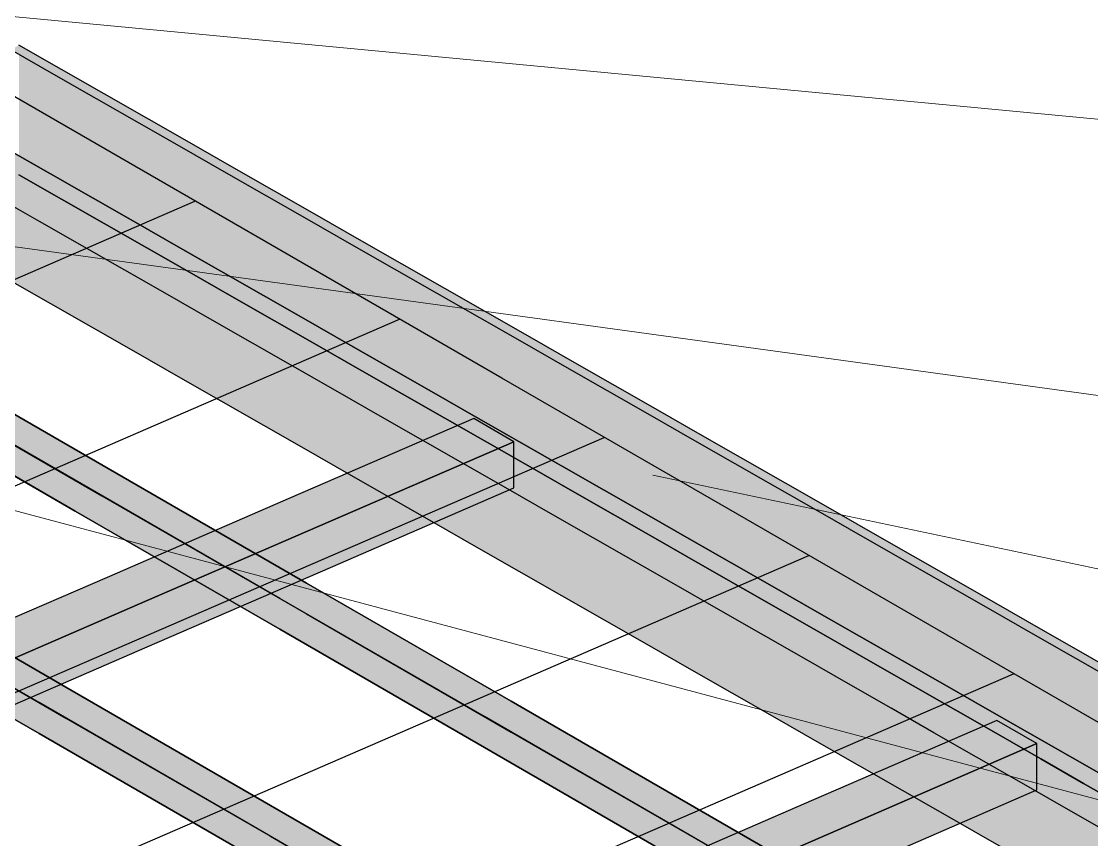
# Model space of a CAD drawing. Header units: metres. Extents: x 0 to 34.2, y 0 to 17.8.
# Drawn here: x 11.389 to 13.122, y 8.459 to 9.784 of the extents above; entities that cross this region are included whole.
import ezdxf

# ---------------------------------------------------------------- set-up
doc = ezdxf.new("R2010")
doc.units = ezdxf.units.M
doc.header["$LTSCALE"] = 0.25
doc.layers.add('ISO-ARISTAS', color=8, linetype='CONTINUOUS')
doc.layers.add('ISO-CONCRETO-SUP', color=254, linetype='CONTINUOUS', true_color=0xe8e8e8)
doc.layers.add('LLAMADAS', color=30, linetype='CONTINUOUS', lineweight=18)

msp = doc.modelspace()

# ---------------------------------------------------------------- linework, layer by layer
at = {"layer": 'ISO-ARISTAS', "color": 250}
for p, q in [((12.1669, 9.2064), (10.3439, 10.2589)), ((11.4537, 9.7065), (11.3847, 9.7459)), ((11.4537, 9.7065), (11.3847, 9.7459)), ((11.3718, 9.7384), (11.4407, 9.699)), ((11.5227, 9.6671), (11.4537, 9.7065)), ((11.5227, 9.6671), (11.4537, 9.7065)), ((11.4407, 9.699), (11.5097, 9.6596)), ((11.5097, 9.6596), (11.5786, 9.6202)), ((11.5916, 9.6277), (11.5227, 9.6671)), ((11.5916, 9.6277), (11.5227, 9.6671)), ((11.5786, 9.6202), (11.6476, 9.5808)), ((11.6606, 9.5883), (11.5916, 9.6277)), ((11.6606, 9.5883), (11.5916, 9.6277)), ((11.7295, 9.5489), (11.6606, 9.5883)), ((11.7295, 9.5489), (11.6606, 9.5883)), ((11.4357, 9.5377), (11.3668, 9.5771)), ((11.3668, 9.5771), (11.4357, 9.5377)), ((11.6476, 9.5808), (11.7166, 9.5414)), ((11.4537, 9.4965), (11.3847, 9.5359)), ((11.3847, 9.5359), (11.4537, 9.4965)), ((11.5047, 9.4983), (11.4357, 9.5377)), ((11.4357, 9.5377), (11.5047, 9.4983)), ((11.7166, 9.5414), (11.7855, 9.5019)), ((11.7985, 9.5094), (11.7295, 9.5489)), ((11.7985, 9.5094), (11.7295, 9.5489)), ((11.4181, 9.4603), (11.3491, 9.4997)), ((11.5737, 9.4589), (11.5047, 9.4983)), ((11.5047, 9.4983), (11.5737, 9.4589)), ((11.7855, 9.5019), (11.8545, 9.4625)), ((11.8675, 9.47), (11.7985, 9.5094)), ((11.8675, 9.47), (11.7985, 9.5094)), ((9.58, 8.5885), (11.6697, 9.4934)), ((11.5227, 9.4571), (11.4537, 9.4965)), ((11.4537, 9.4965), (11.5227, 9.4571)), ((11.9364, 9.4306), (11.8675, 9.47)), ((11.9364, 9.4306), (11.8675, 9.47)), ((11.4871, 9.4209), (11.4181, 9.4603)), ((11.5916, 9.4177), (11.5227, 9.4571)), ((11.5227, 9.4571), (11.5916, 9.4177)), ((11.6426, 9.4194), (11.5737, 9.4589)), ((11.5737, 9.4589), (11.6426, 9.4194)), ((11.8545, 9.4625), (11.9234, 9.4231)), ((12.0054, 9.3912), (11.9364, 9.4306)), ((12.0054, 9.3912), (11.9364, 9.4306)), ((11.556, 9.3814), (11.4871, 9.4209)), ((11.6606, 9.3783), (11.5916, 9.4177)), ((11.5916, 9.4177), (11.6606, 9.3783)), ((11.7116, 9.38), (11.6426, 9.4194)), ((11.6426, 9.4194), (11.7116, 9.38)), ((11.9234, 9.4231), (11.9924, 9.3837)), ((11.625, 9.342), (11.556, 9.3814)), ((11.7295, 9.3389), (11.6606, 9.3783)), ((11.6606, 9.3783), (11.7295, 9.3389)), ((11.7805, 9.3406), (11.7116, 9.38)), ((11.7116, 9.38), (11.7805, 9.3406)), ((11.9924, 9.3837), (12.0614, 9.3443)), ((12.0743, 9.3518), (12.0054, 9.3912)), ((12.0743, 9.3518), (12.0054, 9.3912)), ((11.3668, 9.3671), (11.4357, 9.3277)), ((11.3668, 9.3671), (11.4357, 9.3277)), ((11.6939, 9.3026), (11.625, 9.342)), ((12.0614, 9.3443), (12.1303, 9.3049)), ((12.1433, 9.3124), (12.0743, 9.3518)), ((12.1433, 9.3124), (12.0743, 9.3518)), ((11.4357, 9.3277), (11.5047, 9.2883)), ((11.4357, 9.3277), (11.5047, 9.2883)), ((11.7985, 9.2994), (11.7295, 9.3389)), ((11.7295, 9.3389), (11.7985, 9.2994)), ((11.8495, 9.3012), (11.7805, 9.3406)), ((11.7805, 9.3406), (11.8495, 9.3012)), ((12.2123, 9.2729), (12.1433, 9.3124)), ((12.2123, 9.2729), (12.1433, 9.3124)), ((9.9114, 8.3972), (12.0011, 9.3021)), ((11.7629, 9.2632), (11.6939, 9.3026)), ((11.8675, 9.26), (11.7985, 9.2994)), ((11.7985, 9.2994), (11.8675, 9.26)), ((11.9185, 9.2618), (11.8495, 9.3012)), ((11.8495, 9.3012), (11.9185, 9.2618)), ((12.1303, 9.3049), (12.1993, 9.2654)), ((11.5047, 9.2883), (11.5737, 9.2489)), ((11.5047, 9.2883), (11.5737, 9.2489)), ((12.2812, 9.2335), (12.2123, 9.2729)), ((12.2812, 9.2335), (12.2123, 9.2729)), ((11.5188, 9.0663), (11.1873, 9.2577)), ((11.1873, 9.2577), (11.5188, 9.0663)), ((11.8319, 9.2238), (11.7629, 9.2632)), ((11.9364, 9.2206), (11.8675, 9.26)), ((11.8675, 9.26), (11.9364, 9.2206)), ((11.9874, 9.2224), (11.9185, 9.2618)), ((11.9185, 9.2618), (11.9874, 9.2224)), ((12.1993, 9.2654), (12.2682, 9.226)), ((11.5737, 9.2489), (11.6426, 9.2094)), ((11.5737, 9.2489), (11.6426, 9.2094)), ((11.4755, 9.0413), (11.144, 9.2327)), ((11.4755, 9.0413), (11.144, 9.2327)), ((11.9008, 9.1844), (11.8319, 9.2238)), ((12.0054, 9.1812), (11.9364, 9.2206)), ((11.9364, 9.2206), (12.0054, 9.1812)), ((12.0564, 9.1829), (11.9874, 9.2224)), ((11.9874, 9.2224), (12.0564, 9.1829)), ((12.2682, 9.226), (12.3372, 9.1866)), ((12.3502, 9.1941), (12.2812, 9.2335)), ((12.3502, 9.1941), (12.2812, 9.2335)), ((11.1873, 9.2077), (11.5188, 9.0163)), ((11.1873, 9.2077), (11.5188, 9.0163)), ((11.6426, 9.2094), (11.7116, 9.17)), ((11.6426, 9.2094), (11.7116, 9.17)), ((13.9898, 8.1539), (12.1669, 9.2064)), ((12.3372, 9.1866), (12.4062, 9.1472)), ((12.4191, 9.1547), (12.3502, 9.1941)), ((12.4191, 9.1547), (12.3502, 9.1941)), ((11.4755, 8.9913), (11.144, 9.1827)), ((11.144, 9.1827), (11.4755, 8.9913)), ((11.7116, 9.17), (11.7805, 9.1306)), ((11.7116, 9.17), (11.7805, 9.1306)), ((11.9698, 9.1449), (11.9008, 9.1844)), ((12.0743, 9.1418), (12.0054, 9.1812)), ((12.0054, 9.1812), (12.0743, 9.1418)), ((12.1253, 9.1435), (12.0564, 9.1829)), ((12.0564, 9.1829), (12.1253, 9.1435)), ((12.4881, 9.1153), (12.4191, 9.1547)), ((12.4881, 9.1153), (12.4191, 9.1547)), ((12.1214, 9.1413), (11.8245, 9.0127)), ((12.0387, 9.1055), (11.9698, 9.1449)), ((12.1433, 9.1024), (12.0743, 9.1418)), ((12.0743, 9.1418), (12.1433, 9.1024)), ((12.1863, 9.1038), (12.1214, 9.1413)), ((12.1943, 9.1041), (12.1253, 9.1435)), ((12.1253, 9.1435), (12.1943, 9.1041)), ((12.4062, 9.1472), (12.4751, 9.1078)), ((11.7805, 9.1306), (11.8495, 9.0912)), ((11.7805, 9.1306), (11.8495, 9.0912)), ((10.2429, 8.2058), (12.3326, 9.1107)), ((12.1863, 9.1038), (11.8894, 8.9752)), ((11.8894, 8.9752), (12.1863, 9.1038)), ((12.1077, 9.0661), (12.0387, 9.1055)), ((12.2123, 9.0629), (12.1433, 9.1024)), ((12.1433, 9.1024), (12.2123, 9.0629)), ((12.1863, 9.0288), (12.1863, 9.1038)), ((12.2633, 9.0647), (12.1943, 9.1041)), ((12.1943, 9.1041), (12.2633, 9.0647)), ((12.4751, 9.1078), (12.5441, 9.0684)), ((12.5571, 9.0759), (12.4881, 9.1153)), ((12.5571, 9.0759), (12.4881, 9.1153)), ((11.8495, 9.0912), (11.9185, 9.0518)), ((11.8495, 9.0912), (11.9185, 9.0518)), ((11.8502, 8.8749), (11.5188, 9.0663)), ((11.5188, 9.0663), (11.8502, 8.8749)), ((12.1767, 9.0267), (12.1077, 9.0661)), ((12.3322, 9.0253), (12.2633, 9.0647)), ((12.2633, 9.0647), (12.3322, 9.0253)), ((12.5441, 9.0684), (12.613, 9.0289)), ((12.626, 9.0364), (12.5571, 9.0759)), ((12.626, 9.0364), (12.5571, 9.0759)), ((11.9185, 9.0518), (11.9874, 9.0124)), ((11.9185, 9.0518), (11.9874, 9.0124)), ((12.2812, 9.0235), (12.2123, 9.0629)), ((12.2123, 9.0629), (12.2812, 9.0235)), ((11.8069, 8.8499), (11.4755, 9.0413)), ((11.8069, 8.8499), (11.4755, 9.0413)), ((12.695, 8.997), (12.626, 9.0364)), ((12.695, 8.997), (12.626, 9.0364)), ((11.5188, 9.0163), (11.8502, 8.8249)), ((11.5188, 9.0163), (11.8502, 8.8249)), ((11.8245, 9.0127), (11.5275, 8.8841)), ((11.8894, 8.9002), (12.1863, 9.0288)), ((12.2456, 8.9873), (12.1767, 9.0267)), ((12.3502, 8.9841), (12.2812, 9.0235)), ((12.2812, 9.0235), (12.3502, 8.9841)), ((12.4012, 8.9859), (12.3322, 9.0253)), ((12.3322, 9.0253), (12.4012, 8.9859)), ((12.613, 9.0289), (12.682, 8.9895)), ((11.9874, 9.0124), (12.0564, 8.9729)), ((11.9874, 9.0124), (12.0564, 8.9729)), ((12.7639, 8.9576), (12.695, 8.997)), ((12.7639, 8.9576), (12.695, 8.997)), ((11.8069, 8.7999), (11.4755, 8.9913)), ((11.4755, 8.9913), (11.8069, 8.7999)), ((12.3146, 8.9479), (12.2456, 8.9873)), ((12.4191, 8.9447), (12.3502, 8.9841)), ((12.3502, 8.9841), (12.4191, 8.9447)), ((12.4701, 8.9464), (12.4012, 8.9859)), ((12.4012, 8.9859), (12.4701, 8.9464)), ((12.682, 8.9895), (12.7509, 8.9501)), ((11.5925, 8.8466), (11.8894, 8.9752)), ((11.8894, 8.9752), (11.5925, 8.8466)), ((12.0564, 8.9729), (12.1253, 8.9335)), ((12.0564, 8.9729), (12.1253, 8.9335)), ((12.3835, 8.9084), (12.3146, 8.9479)), ((12.4881, 8.9053), (12.4191, 8.9447)), ((12.4191, 8.9447), (12.4881, 8.9053)), ((12.5391, 8.907), (12.4701, 8.9464)), ((12.4701, 8.9464), (12.5391, 8.907)), ((12.7509, 8.9501), (12.8199, 8.9107)), ((12.8329, 8.9182), (12.7639, 8.9576)), ((12.8329, 8.9182), (12.7639, 8.9576)), ((12.1253, 8.9335), (12.1943, 8.8941)), ((12.1253, 8.9335), (12.1943, 8.8941)), ((10.5743, 8.0145), (12.664, 8.9193)), ((12.4525, 8.869), (12.3835, 8.9084)), ((12.8199, 8.9107), (12.8889, 8.8713)), ((12.9019, 8.8788), (12.8329, 8.9182)), ((12.9019, 8.8788), (12.8329, 8.9182)), ((11.4605, 8.7062), (11.129, 8.8976)), ((11.129, 8.8976), (11.4605, 8.7062)), ((11.5925, 8.7716), (11.8894, 8.9002)), ((12.1943, 8.8941), (12.2633, 8.8547)), ((12.1943, 8.8941), (12.2633, 8.8547)), ((12.5571, 8.8659), (12.4881, 8.9053)), ((12.4881, 8.9053), (12.5571, 8.8659)), ((12.6081, 8.8676), (12.5391, 8.907)), ((12.5391, 8.907), (12.6081, 8.8676)), ((11.5275, 8.8841), (11.2306, 8.7555)), ((12.1817, 8.6836), (11.8502, 8.8749)), ((11.8502, 8.8749), (12.1817, 8.6836)), ((12.9708, 8.8394), (12.9019, 8.8788)), ((12.9708, 8.8394), (12.9019, 8.8788)), ((11.4172, 8.6812), (11.0857, 8.8726)), ((11.4172, 8.6812), (11.0857, 8.8726)), ((12.5215, 8.8296), (12.4525, 8.869)), ((12.626, 8.8264), (12.5571, 8.8659)), ((12.5571, 8.8659), (12.626, 8.8264)), ((12.677, 8.8282), (12.6081, 8.8676)), ((12.6081, 8.8676), (12.677, 8.8282)), ((12.8889, 8.8713), (12.9578, 8.8319)), ((11.129, 8.8476), (11.4605, 8.6562)), ((11.129, 8.8476), (11.4605, 8.6562)), ((11.5925, 8.8466), (11.2956, 8.718)), ((11.2956, 8.718), (11.5925, 8.8466)), ((12.1384, 8.6586), (11.8069, 8.8499)), ((12.1384, 8.6586), (11.8069, 8.8499)), ((12.2633, 8.8547), (12.3322, 8.8153)), ((12.2633, 8.8547), (12.3322, 8.8153)), ((13.0398, 8.8), (12.9708, 8.8394)), ((13.0398, 8.8), (12.9708, 8.8394)), ((11.4172, 8.6312), (11.0857, 8.8226)), ((11.0857, 8.8226), (11.4172, 8.6312)), ((11.8502, 8.8249), (12.1817, 8.6336)), ((11.8502, 8.8249), (12.1817, 8.6336)), ((12.5904, 8.7902), (12.5215, 8.8296)), ((12.695, 8.787), (12.626, 8.8264)), ((12.626, 8.8264), (12.695, 8.787)), ((12.746, 8.7888), (12.677, 8.8282)), ((12.677, 8.8282), (12.746, 8.7888)), ((12.9578, 8.8319), (13.0268, 8.7925)), ((12.3322, 8.8153), (12.4012, 8.7759)), ((12.3322, 8.8153), (12.4012, 8.7759)), ((12.1384, 8.6086), (11.8069, 8.7999)), ((11.8069, 8.7999), (12.1384, 8.6086)), ((12.6594, 8.7508), (12.5904, 8.7902)), ((12.8149, 8.7494), (12.746, 8.7888)), ((12.746, 8.7888), (12.8149, 8.7494)), ((13.0268, 8.7925), (13.0957, 8.753)), ((13.1087, 8.7605), (13.0398, 8.8)), ((13.1087, 8.7605), (13.0398, 8.8)), ((11.2956, 8.643), (11.5925, 8.7716)), ((12.4012, 8.7759), (12.4701, 8.7364)), ((12.4012, 8.7759), (12.4701, 8.7364)), ((12.7639, 8.7476), (12.695, 8.787)), ((12.695, 8.787), (12.7639, 8.7476)), ((13.0957, 8.753), (13.1647, 8.7136)), ((13.1777, 8.7211), (13.1087, 8.7605)), ((13.1777, 8.7211), (13.1087, 8.7605)), ((12.4701, 8.7364), (12.5391, 8.697)), ((12.4701, 8.7364), (12.5391, 8.697)), ((12.7283, 8.7114), (12.6594, 8.7508)), ((12.8329, 8.7082), (12.7639, 8.7476)), ((12.7639, 8.7476), (12.8329, 8.7082)), ((12.8839, 8.71), (12.8149, 8.7494)), ((12.8149, 8.7494), (12.8839, 8.71)), ((10.9058, 7.8231), (12.9955, 8.728)), ((11.7919, 8.5148), (11.4605, 8.7062)), ((11.4605, 8.7062), (11.7919, 8.5148)), ((12.7973, 8.672), (12.7283, 8.7114)), ((12.9019, 8.6688), (12.8329, 8.7082)), ((12.8329, 8.7082), (12.9019, 8.6688)), ((12.9528, 8.6705), (12.8839, 8.71)), ((12.8839, 8.71), (12.9528, 8.6705)), ((12.5131, 8.4922), (12.1817, 8.6836)), ((12.1817, 8.6836), (12.5131, 8.4922)), ((12.5391, 8.697), (12.6081, 8.6576)), ((12.5391, 8.697), (12.6081, 8.6576)), ((11.7486, 8.4898), (11.4172, 8.6812)), ((11.7486, 8.4898), (11.4172, 8.6812)), ((12.8662, 8.6325), (12.7973, 8.672)), ((12.9708, 8.6294), (12.9019, 8.6688)), ((12.9019, 8.6688), (12.9708, 8.6294)), ((13.0218, 8.6311), (12.9528, 8.6705)), ((12.9528, 8.6705), (13.0218, 8.6311)), ((11.4605, 8.6562), (11.7919, 8.4648)), ((11.4605, 8.6562), (11.7919, 8.4648)), ((12.4698, 8.4672), (12.1384, 8.6586)), ((12.4698, 8.4672), (12.1384, 8.6586)), ((12.6081, 8.6576), (12.677, 8.6182)), ((12.6081, 8.6576), (12.677, 8.6182)), ((12.9684, 8.6523), (12.6714, 8.5237)), ((13.0333, 8.6148), (12.9684, 8.6523)), ((11.7486, 8.4398), (11.4172, 8.6312)), ((11.4172, 8.6312), (11.7486, 8.4398)), ((12.1817, 8.6336), (12.5131, 8.4422)), ((12.1817, 8.6336), (12.5131, 8.4422)), ((12.9352, 8.5931), (12.8662, 8.6325)), ((13.0908, 8.5917), (13.0218, 8.6311)), ((13.0218, 8.6311), (13.0908, 8.5917)), ((12.677, 8.6182), (12.746, 8.5788)), ((12.677, 8.6182), (12.746, 8.5788)), ((13.0333, 8.6148), (12.7364, 8.4862)), ((12.7364, 8.4862), (13.0333, 8.6148)), ((13.0398, 8.59), (12.9708, 8.6294)), ((12.9708, 8.6294), (13.0398, 8.59)), ((13.0333, 8.5398), (13.0333, 8.6148)), ((12.4698, 8.4172), (12.1384, 8.6086)), ((12.1384, 8.6086), (12.4698, 8.4172)), ((13.0042, 8.5537), (12.9352, 8.5931)), ((13.1087, 8.5505), (13.0398, 8.59)), ((13.0398, 8.59), (13.1087, 8.5505)), ((13.1597, 8.5523), (13.0908, 8.5917)), ((13.0908, 8.5917), (13.1597, 8.5523)), ((12.746, 8.5788), (12.8149, 8.5394)), ((12.746, 8.5788), (12.8149, 8.5394)), ((13.0731, 8.5143), (13.0042, 8.5537)), ((13.1777, 8.5111), (13.1087, 8.5505)), ((13.1087, 8.5505), (13.1777, 8.5111)), ((12.7364, 8.4112), (13.0333, 8.5398)), ((12.8149, 8.5394), (12.8839, 8.5)), ((12.8149, 8.5394), (12.8839, 8.5)), ((12.1234, 8.3235), (11.7919, 8.5148)), ((11.7919, 8.5148), (12.1234, 8.3235)), ((12.6714, 8.5237), (12.3745, 8.3951)), ((13.1421, 8.4749), (13.0731, 8.5143)), ((12.8839, 8.5), (12.9528, 8.4605)), ((12.8839, 8.5), (12.9528, 8.4605)), ((12.0801, 8.2985), (11.7486, 8.4898)), ((12.0801, 8.2985), (11.7486, 8.4898)), ((12.4395, 8.3576), (12.7364, 8.4862)), ((12.7364, 8.4862), (12.4395, 8.3576)), ((12.8446, 8.3009), (12.5131, 8.4922)), ((12.5131, 8.4922), (12.8446, 8.3009)), ((11.7919, 8.4648), (12.1234, 8.2735)), ((11.7919, 8.4648), (12.1234, 8.2735)), ((12.8013, 8.2759), (12.4698, 8.4672)), ((12.8013, 8.2759), (12.4698, 8.4672)), ((12.9528, 8.4605), (13.0218, 8.4211)), ((12.9528, 8.4605), (13.0218, 8.4211))]:
    msp.add_line(p, q, dxfattribs=at)
at = {"layer": 'ISO-CONCRETO-SUP', "true_color": 0xbcc0c7}
for points in [[(11.3718, 9.7384), (11.4407, 9.699), (11.3847, 9.7459), (11.4537, 9.7065)], [(11.4407, 9.699), (11.5097, 9.6596), (11.4537, 9.7065), (11.5227, 9.6671)], [(11.5097, 9.6596), (11.5786, 9.6202), (11.5227, 9.6671), (11.5916, 9.6277)], [(11.5786, 9.6202), (11.6476, 9.5808), (11.5916, 9.6277), (11.6606, 9.5883)], [(11.6476, 9.5808), (11.7166, 9.5414), (11.6606, 9.5883), (11.7295, 9.5489)], [(11.3328, 9.5059), (11.4017, 9.4665), (11.3847, 9.5359), (11.4537, 9.4965)], [(11.7166, 9.5414), (11.7855, 9.5019), (11.7295, 9.5489), (11.7985, 9.5094)], [(11.2808, 9.4759), (11.3498, 9.4365), (11.3328, 9.5059), (11.4017, 9.4665)], [(11.7855, 9.5019), (11.8545, 9.4625), (11.7985, 9.5094), (11.8675, 9.47)], [(11.4017, 9.4665), (11.4707, 9.4271), (11.4537, 9.4965), (11.5227, 9.4571)], [(11.3498, 9.4365), (11.4187, 9.3971), (11.4017, 9.4665), (11.4707, 9.4271)], [(11.8545, 9.4625), (11.9234, 9.4231), (11.8675, 9.47), (11.9364, 9.4306)], [(11.4707, 9.4271), (11.5397, 9.3877), (11.5227, 9.4571), (11.5916, 9.4177)], [(11.2978, 9.4065), (11.3668, 9.3671), (11.3498, 9.4365), (11.4187, 9.3971)], [(11.9234, 9.4231), (11.9924, 9.3837), (11.9364, 9.4306), (12.0054, 9.3912)], [(11.4187, 9.3971), (11.4877, 9.3577), (11.4707, 9.4271), (11.5397, 9.3877)], [(11.5397, 9.3877), (11.6086, 9.3483), (11.5916, 9.4177), (11.6606, 9.3783)], [(11.3668, 9.3671), (11.4357, 9.3277), (11.4187, 9.3971), (11.4877, 9.3577)], [(11.4877, 9.3577), (11.5567, 9.3183), (11.5397, 9.3877), (11.6086, 9.3483)], [(11.6086, 9.3483), (11.6776, 9.3089), (11.6606, 9.3783), (11.7295, 9.3389)], [(11.9924, 9.3837), (12.0614, 9.3443), (12.0054, 9.3912), (12.0743, 9.3518)], [(11.4357, 9.3277), (11.5047, 9.2883), (11.4877, 9.3577), (11.5567, 9.3183)], [(11.5567, 9.3183), (11.6256, 9.2789), (11.6086, 9.3483), (11.6776, 9.3089)], [(12.0614, 9.3443), (12.1303, 9.3049), (12.0743, 9.3518), (12.1433, 9.3124)], [(11.6776, 9.3089), (11.7465, 9.2694), (11.7295, 9.3389), (11.7985, 9.2994)], [(11.5047, 9.2883), (11.5737, 9.2489), (11.5567, 9.3183), (11.6256, 9.2789)], [(11.6256, 9.2789), (11.6946, 9.2394), (11.6776, 9.3089), (11.7465, 9.2694)], [(12.1303, 9.3049), (12.1993, 9.2654), (12.1433, 9.3124), (12.2123, 9.2729)], [(11.7465, 9.2694), (11.8155, 9.23), (11.7985, 9.2994), (11.8675, 9.26)], [(11.5737, 9.2489), (11.6426, 9.2094), (11.6256, 9.2789), (11.6946, 9.2394)], [(12.1993, 9.2654), (12.2682, 9.226), (12.2123, 9.2729), (12.2812, 9.2335)], [(11.6946, 9.2394), (11.7635, 9.2), (11.7465, 9.2694), (11.8155, 9.23)], [(11.8155, 9.23), (11.8845, 9.1906), (11.8675, 9.26), (11.9364, 9.2206)], [(11.6426, 9.2094), (11.7116, 9.17), (11.6946, 9.2394), (11.7635, 9.2)], [(11.7635, 9.2), (11.8325, 9.1606), (11.8155, 9.23), (11.8845, 9.1906)], [(11.8845, 9.1906), (11.9534, 9.1512), (11.9364, 9.2206), (12.0054, 9.1812)], [(12.2682, 9.226), (12.3372, 9.1866), (12.2812, 9.2335), (12.3502, 9.1941)], [(11.7116, 9.17), (11.7805, 9.1306), (11.7635, 9.2), (11.8325, 9.1606)], [(11.8325, 9.1606), (11.9015, 9.1212), (11.8845, 9.1906), (11.9534, 9.1512)], [(12.3372, 9.1866), (12.4062, 9.1472), (12.3502, 9.1941), (12.4191, 9.1547)], [(11.9534, 9.1512), (12.0224, 9.1118), (12.0054, 9.1812), (12.0743, 9.1418)], [(11.7805, 9.1306), (11.8495, 9.0912), (11.8325, 9.1606), (11.9015, 9.1212)], [(11.9015, 9.1212), (11.9704, 9.0818), (11.9534, 9.1512), (12.0224, 9.1118)], [(12.4062, 9.1472), (12.4751, 9.1078), (12.4191, 9.1547), (12.4881, 9.1153)], [(12.0224, 9.1118), (12.0913, 9.0724), (12.0743, 9.1418), (12.1433, 9.1024)], [(11.8495, 9.0912), (11.9185, 9.0518), (11.9015, 9.1212), (11.9704, 9.0818)], [(11.9704, 9.0818), (12.0394, 9.0424), (12.0224, 9.1118), (12.0913, 9.0724)], [(12.0913, 9.0724), (12.1603, 9.0329), (12.1433, 9.1024), (12.2123, 9.0629)], [(12.4751, 9.1078), (12.5441, 9.0684), (12.4881, 9.1153), (12.5571, 9.0759)], [(11.9185, 9.0518), (11.9874, 9.0124), (11.9704, 9.0818), (12.0394, 9.0424)], [(12.0394, 9.0424), (12.1083, 9.0029), (12.0913, 9.0724), (12.1603, 9.0329)], [(12.5441, 9.0684), (12.613, 9.0289), (12.5571, 9.0759), (12.626, 9.0364)], [(12.1603, 9.0329), (12.2293, 8.9935), (12.2123, 9.0629), (12.2812, 9.0235)], [(11.9874, 9.0124), (12.0564, 8.9729), (12.0394, 9.0424), (12.1083, 9.0029)], [(12.1083, 9.0029), (12.1773, 8.9635), (12.1603, 9.0329), (12.2293, 8.9935)], [(12.613, 9.0289), (12.682, 8.9895), (12.626, 9.0364), (12.695, 8.997)], [(12.2293, 8.9935), (12.2982, 8.9541), (12.2812, 9.0235), (12.3502, 8.9841)], [(12.0564, 8.9729), (12.1253, 8.9335), (12.1083, 9.0029), (12.1773, 8.9635)], [(12.682, 8.9895), (12.7509, 8.9501), (12.695, 8.997), (12.7639, 8.9576)], [(12.1773, 8.9635), (12.2463, 8.9241), (12.2293, 8.9935), (12.2982, 8.9541)], [(12.2982, 8.9541), (12.3672, 8.9147), (12.3502, 8.9841), (12.4191, 8.9447)], [(12.1253, 8.9335), (12.1943, 8.8941), (12.1773, 8.9635), (12.2463, 8.9241)], [(12.2463, 8.9241), (12.3152, 8.8847), (12.2982, 8.9541), (12.3672, 8.9147)], [(12.3672, 8.9147), (12.4361, 8.8753), (12.4191, 8.9447), (12.4881, 8.9053)], [(12.7509, 8.9501), (12.8199, 8.9107), (12.7639, 8.9576), (12.8329, 8.9182)], [(12.1943, 8.8941), (12.2633, 8.8547), (12.2463, 8.9241), (12.3152, 8.8847)], [(12.3152, 8.8847), (12.3842, 8.8453), (12.3672, 8.9147), (12.4361, 8.8753)], [(12.8199, 8.9107), (12.8889, 8.8713), (12.8329, 8.9182), (12.9019, 8.8788)], [(12.4361, 8.8753), (12.5051, 8.8359), (12.4881, 8.9053), (12.5571, 8.8659)], [(12.2633, 8.8547), (12.3322, 8.8153), (12.3152, 8.8847), (12.3842, 8.8453)], [(12.3842, 8.8453), (12.4531, 8.8059), (12.4361, 8.8753), (12.5051, 8.8359)], [(12.8889, 8.8713), (12.9578, 8.8319), (12.9019, 8.8788), (12.9708, 8.8394)], [(12.5051, 8.8359), (12.5741, 8.7964), (12.5571, 8.8659), (12.626, 8.8264)], [(12.3322, 8.8153), (12.4012, 8.7759), (12.3842, 8.8453), (12.4531, 8.8059)], [(12.9578, 8.8319), (13.0268, 8.7925), (12.9708, 8.8394), (13.0398, 8.8)], [(12.4531, 8.8059), (12.5221, 8.7664), (12.5051, 8.8359), (12.5741, 8.7964)], [(12.5741, 8.7964), (12.643, 8.757), (12.626, 8.8264), (12.695, 8.787)], [(12.4012, 8.7759), (12.4701, 8.7364), (12.4531, 8.8059), (12.5221, 8.7664)], [(12.5221, 8.7664), (12.5911, 8.727), (12.5741, 8.7964), (12.643, 8.757)], [(13.0268, 8.7925), (13.0957, 8.753), (13.0398, 8.8), (13.1087, 8.7605)], [(12.643, 8.757), (12.712, 8.7176), (12.695, 8.787), (12.7639, 8.7476)], [(12.4701, 8.7364), (12.5391, 8.697), (12.5221, 8.7664), (12.5911, 8.727)], [(12.5911, 8.727), (12.66, 8.6876), (12.643, 8.757), (12.712, 8.7176)], [(13.0957, 8.753), (13.1647, 8.7136), (13.1087, 8.7605), (13.1777, 8.7211)], [(12.712, 8.7176), (12.7809, 8.6782), (12.7639, 8.7476), (12.8329, 8.7082)], [(12.5391, 8.697), (12.6081, 8.6576), (12.5911, 8.727), (12.66, 8.6876)], [(12.66, 8.6876), (12.729, 8.6482), (12.712, 8.7176), (12.7809, 8.6782)], [(12.7809, 8.6782), (12.8499, 8.6388), (12.8329, 8.7082), (12.9019, 8.6688)], [(12.6081, 8.6576), (12.677, 8.6182), (12.66, 8.6876), (12.729, 8.6482)], [(12.729, 8.6482), (12.7979, 8.6088), (12.7809, 8.6782), (12.8499, 8.6388)], [(12.8499, 8.6388), (12.9189, 8.5994), (12.9019, 8.6688), (12.9708, 8.6294)], [(12.677, 8.6182), (12.746, 8.5788), (12.729, 8.6482), (12.7979, 8.6088)], [(12.7979, 8.6088), (12.8669, 8.5694), (12.8499, 8.6388), (12.9189, 8.5994)], [(12.9189, 8.5994), (12.9878, 8.56), (12.9708, 8.6294), (13.0398, 8.59)], [(12.746, 8.5788), (12.8149, 8.5394), (12.7979, 8.6088), (12.8669, 8.5694)], [(12.8669, 8.5694), (12.9359, 8.53), (12.9189, 8.5994), (12.9878, 8.56)], [(12.9878, 8.56), (13.0568, 8.5205), (13.0398, 8.59), (13.1087, 8.5505)], [(12.8149, 8.5394), (12.8839, 8.5), (12.8669, 8.5694), (12.9359, 8.53)], [(12.9359, 8.53), (13.0048, 8.4905), (12.9878, 8.56), (13.0568, 8.5205)], [(13.0568, 8.5205), (13.1257, 8.4811), (13.1087, 8.5505), (13.1777, 8.5111)], [(12.8839, 8.5), (12.9528, 8.4605), (12.9359, 8.53), (13.0048, 8.4905)], [(13.0048, 8.4905), (13.0738, 8.4511), (13.0568, 8.5205), (13.1257, 8.4811)], [(12.9528, 8.4605), (13.0218, 8.4211), (13.0048, 8.4905), (13.0738, 8.4511)], [(13.0738, 8.4511), (13.1427, 8.4117), (13.1257, 8.4811), (13.1947, 8.4417)]]:
    msp.add_solid(points, dxfattribs=at)
at = {"layer": 'ISO-CONCRETO-SUP', "true_color": 0xaaadb3}
for points in [[(11.3847, 9.6759), (11.4537, 9.6365), (11.3847, 9.7459), (11.4537, 9.7065)], [(11.4537, 9.6365), (11.5227, 9.5971), (11.4537, 9.7065), (11.5227, 9.6671)], [(11.3847, 9.6059), (11.4537, 9.5665), (11.3847, 9.6759), (11.4537, 9.6365)], [(11.5227, 9.5971), (11.5916, 9.5577), (11.5227, 9.6671), (11.5916, 9.6277)], [(11.4537, 9.5665), (11.5227, 9.5271), (11.4537, 9.6365), (11.5227, 9.5971)], [(11.5916, 9.5577), (11.6606, 9.5183), (11.5916, 9.6277), (11.6606, 9.5883)], [(11.3847, 9.5359), (11.4537, 9.4965), (11.3847, 9.6059), (11.4537, 9.5665)], [(11.5227, 9.5271), (11.5916, 9.4877), (11.5227, 9.5971), (11.5916, 9.5577)], [(11.6606, 9.5183), (11.7295, 9.4789), (11.6606, 9.5883), (11.7295, 9.5489)], [(11.3668, 9.5071), (11.4357, 9.4677), (11.3668, 9.5771), (11.4357, 9.5377)], [(11.4537, 9.4965), (11.5227, 9.4571), (11.4537, 9.5665), (11.5227, 9.5271)], [(11.5916, 9.4877), (11.6606, 9.4483), (11.5916, 9.5577), (11.6606, 9.5183)], [(11.4357, 9.4677), (11.5047, 9.4283), (11.4357, 9.5377), (11.5047, 9.4983)], [(11.7295, 9.4789), (11.7985, 9.4394), (11.7295, 9.5489), (11.7985, 9.5094)], [(11.5227, 9.4571), (11.5916, 9.4177), (11.5227, 9.5271), (11.5916, 9.4877)], [(11.6606, 9.4483), (11.7295, 9.4089), (11.6606, 9.5183), (11.7295, 9.4789)], [(11.3668, 9.4371), (11.4357, 9.3977), (11.3668, 9.5071), (11.4357, 9.4677)], [(11.5047, 9.4283), (11.5737, 9.3889), (11.5047, 9.4983), (11.5737, 9.4589)], [(11.7985, 9.4394), (11.8675, 9.4), (11.7985, 9.5094), (11.8675, 9.47)], [(11.5916, 9.4177), (11.6606, 9.3783), (11.5916, 9.4877), (11.6606, 9.4483)], [(11.4357, 9.3977), (11.5047, 9.3583), (11.4357, 9.4677), (11.5047, 9.4283)], [(11.7295, 9.4089), (11.7985, 9.3694), (11.7295, 9.4789), (11.7985, 9.4394)], [(11.8675, 9.4), (11.9364, 9.3606), (11.8675, 9.47), (11.9364, 9.4306)], [(11.5737, 9.3889), (11.6426, 9.3494), (11.5737, 9.4589), (11.6426, 9.4194)], [(11.6606, 9.3783), (11.7295, 9.3389), (11.6606, 9.4483), (11.7295, 9.4089)], [(11.3668, 9.3671), (11.4357, 9.3277), (11.3668, 9.4371), (11.4357, 9.3977)], [(11.7985, 9.3694), (11.8675, 9.33), (11.7985, 9.4394), (11.8675, 9.4)], [(11.9364, 9.3606), (12.0054, 9.3212), (11.9364, 9.4306), (12.0054, 9.3912)], [(11.5047, 9.3583), (11.5737, 9.3189), (11.5047, 9.4283), (11.5737, 9.3889)], [(11.6426, 9.3494), (11.7116, 9.31), (11.6426, 9.4194), (11.7116, 9.38)], [(11.4357, 9.3277), (11.5047, 9.2883), (11.4357, 9.3977), (11.5047, 9.3583)], [(11.7295, 9.3389), (11.7985, 9.2994), (11.7295, 9.4089), (11.7985, 9.3694)], [(11.8675, 9.33), (11.9364, 9.2906), (11.8675, 9.4), (11.9364, 9.3606)], [(11.5737, 9.3189), (11.6426, 9.2794), (11.5737, 9.3889), (11.6426, 9.3494)], [(11.7116, 9.31), (11.7805, 9.2706), (11.7116, 9.38), (11.7805, 9.3406)], [(12.0054, 9.3212), (12.0743, 9.2818), (12.0054, 9.3912), (12.0743, 9.3518)], [(11.7985, 9.2994), (11.8675, 9.26), (11.7985, 9.3694), (11.8675, 9.33)], [(11.9364, 9.2906), (12.0054, 9.2512), (11.9364, 9.3606), (12.0054, 9.3212)], [(11.5047, 9.2883), (11.5737, 9.2489), (11.5047, 9.3583), (11.5737, 9.3189)], [(11.6426, 9.2794), (11.7116, 9.24), (11.6426, 9.3494), (11.7116, 9.31)], [(12.0743, 9.2818), (12.1433, 9.2424), (12.0743, 9.3518), (12.1433, 9.3124)], [(11.7805, 9.2706), (11.8495, 9.2312), (11.7805, 9.3406), (11.8495, 9.3012)], [(11.8675, 9.26), (11.9364, 9.2206), (11.8675, 9.33), (11.9364, 9.2906)], [(11.5737, 9.2489), (11.6426, 9.2094), (11.5737, 9.3189), (11.6426, 9.2794)], [(11.7116, 9.24), (11.7805, 9.2006), (11.7116, 9.31), (11.7805, 9.2706)], [(12.0054, 9.2512), (12.0743, 9.2118), (12.0054, 9.3212), (12.0743, 9.2818)], [(12.1433, 9.2424), (12.2123, 9.2029), (12.1433, 9.3124), (12.2123, 9.2729)], [(11.8495, 9.2312), (11.9185, 9.1918), (11.8495, 9.3012), (11.9185, 9.2618)], [(11.9364, 9.2206), (12.0054, 9.1812), (11.9364, 9.2906), (12.0054, 9.2512)], [(11.6426, 9.2094), (11.7116, 9.17), (11.6426, 9.2794), (11.7116, 9.24)], [(12.0743, 9.2118), (12.1433, 9.1724), (12.0743, 9.2818), (12.1433, 9.2424)], [(12.2123, 9.2029), (12.2812, 9.1635), (12.2123, 9.2729), (12.2812, 9.2335)], [(11.7805, 9.2006), (11.8495, 9.1612), (11.7805, 9.2706), (11.8495, 9.2312)], [(11.9185, 9.1918), (11.9874, 9.1524), (11.9185, 9.2618), (11.9874, 9.2224)], [(11.7116, 9.17), (11.7805, 9.1306), (11.7116, 9.24), (11.7805, 9.2006)], [(12.0054, 9.1812), (12.0743, 9.1418), (12.0054, 9.2512), (12.0743, 9.2118)], [(12.1433, 9.1724), (12.2123, 9.1329), (12.1433, 9.2424), (12.2123, 9.2029)], [(11.8495, 9.1612), (11.9185, 9.1218), (11.8495, 9.2312), (11.9185, 9.1918)], [(11.9874, 9.1524), (12.0564, 9.1129), (11.9874, 9.2224), (12.0564, 9.1829)], [(12.2812, 9.1635), (12.3502, 9.1241), (12.2812, 9.2335), (12.3502, 9.1941)], [(12.0743, 9.1418), (12.1433, 9.1024), (12.0743, 9.2118), (12.1433, 9.1724)], [(11.7805, 9.1306), (11.8495, 9.0912), (11.7805, 9.2006), (11.8495, 9.1612)], [(11.9185, 9.1218), (11.9874, 9.0824), (11.9185, 9.1918), (11.9874, 9.1524)], [(12.2123, 9.1329), (12.2812, 9.0935), (12.2123, 9.2029), (12.2812, 9.1635)], [(12.3502, 9.1241), (12.4191, 9.0847), (12.3502, 9.1941), (12.4191, 9.1547)], [(12.0564, 9.1129), (12.1253, 9.0735), (12.0564, 9.1829), (12.1253, 9.1435)], [(12.1433, 9.1024), (12.2123, 9.0629), (12.1433, 9.1724), (12.2123, 9.1329)], [(11.8495, 9.0912), (11.9185, 9.0518), (11.8495, 9.1612), (11.9185, 9.1218)], [(11.9874, 9.0824), (12.0564, 9.0429), (11.9874, 9.1524), (12.0564, 9.1129)], [(12.2812, 9.0935), (12.3502, 9.0541), (12.2812, 9.1635), (12.3502, 9.1241)], [(12.4191, 9.0847), (12.4881, 9.0453), (12.4191, 9.1547), (12.4881, 9.1153)], [(12.1253, 9.0735), (12.1943, 9.0341), (12.1253, 9.1435), (12.1943, 9.1041)], [(11.9185, 9.0518), (11.9874, 9.0124), (11.9185, 9.1218), (11.9874, 9.0824)], [(12.2123, 9.0629), (12.2812, 9.0235), (12.2123, 9.1329), (12.2812, 9.0935)], [(12.3502, 9.0541), (12.4191, 9.0147), (12.3502, 9.1241), (12.4191, 9.0847)], [(12.0564, 9.0429), (12.1253, 9.0035), (12.0564, 9.1129), (12.1253, 9.0735)], [(12.1943, 9.0341), (12.2633, 8.9947), (12.1943, 9.1041), (12.2633, 9.0647)], [(12.4881, 9.0453), (12.5571, 9.0059), (12.4881, 9.1153), (12.5571, 9.0759)], [(11.9874, 9.0124), (12.0564, 8.9729), (11.9874, 9.0824), (12.0564, 9.0429)], [(12.2812, 9.0235), (12.3502, 8.9841), (12.2812, 9.0935), (12.3502, 9.0541)], [(12.4191, 9.0147), (12.4881, 8.9753), (12.4191, 9.0847), (12.4881, 9.0453)], [(12.1253, 9.0035), (12.1943, 8.9641), (12.1253, 9.0735), (12.1943, 9.0341)], [(12.2633, 8.9947), (12.3322, 8.9553), (12.2633, 9.0647), (12.3322, 9.0253)], [(12.5571, 9.0059), (12.626, 8.9664), (12.5571, 9.0759), (12.626, 9.0364)], [(12.3502, 8.9841), (12.4191, 8.9447), (12.3502, 9.0541), (12.4191, 9.0147)], [(12.0564, 8.9729), (12.1253, 8.9335), (12.0564, 9.0429), (12.1253, 9.0035)], [(12.1943, 8.9641), (12.2633, 8.9247), (12.1943, 9.0341), (12.2633, 8.9947)], [(12.4881, 8.9753), (12.5571, 8.9359), (12.4881, 9.0453), (12.5571, 9.0059)], [(12.626, 8.9664), (12.695, 8.927), (12.626, 9.0364), (12.695, 8.997)], [(12.3322, 8.9553), (12.4012, 8.9159), (12.3322, 9.0253), (12.4012, 8.9859)], [(12.4191, 8.9447), (12.4881, 8.9053), (12.4191, 9.0147), (12.4881, 8.9753)], [(12.1253, 8.9335), (12.1943, 8.8941), (12.1253, 9.0035), (12.1943, 8.9641)], [(12.5571, 8.9359), (12.626, 8.8964), (12.5571, 9.0059), (12.626, 8.9664)], [(12.695, 8.927), (12.7639, 8.8876), (12.695, 8.997), (12.7639, 8.9576)], [(12.2633, 8.9247), (12.3322, 8.8853), (12.2633, 8.9947), (12.3322, 8.9553)], [(12.4012, 8.9159), (12.4701, 8.8764), (12.4012, 8.9859), (12.4701, 8.9464)], [(12.1943, 8.8941), (12.2633, 8.8547), (12.1943, 8.9641), (12.2633, 8.9247)], [(12.4881, 8.9053), (12.5571, 8.8659), (12.4881, 8.9753), (12.5571, 8.9359)], [(12.626, 8.8964), (12.695, 8.857), (12.626, 8.9664), (12.695, 8.927)], [(12.3322, 8.8853), (12.4012, 8.8459), (12.3322, 8.9553), (12.4012, 8.9159)], [(12.4701, 8.8764), (12.5391, 8.837), (12.4701, 8.9464), (12.5391, 8.907)], [(12.7639, 8.8876), (12.8329, 8.8482), (12.7639, 8.9576), (12.8329, 8.9182)], [(12.5571, 8.8659), (12.626, 8.8264), (12.5571, 8.9359), (12.626, 8.8964)], [(12.695, 8.857), (12.7639, 8.8176), (12.695, 8.927), (12.7639, 8.8876)], [(12.2633, 8.8547), (12.3322, 8.8153), (12.2633, 8.9247), (12.3322, 8.8853)], [(12.4012, 8.8459), (12.4701, 8.8064), (12.4012, 8.9159), (12.4701, 8.8764)], [(12.8329, 8.8482), (12.9019, 8.8088), (12.8329, 8.9182), (12.9019, 8.8788)], [(12.5391, 8.837), (12.6081, 8.7976), (12.5391, 8.907), (12.6081, 8.8676)], [(12.626, 8.8264), (12.695, 8.787), (12.626, 8.8964), (12.695, 8.857)], [(12.3322, 8.8153), (12.4012, 8.7759), (12.3322, 8.8853), (12.4012, 8.8459)], [(12.4701, 8.8064), (12.5391, 8.767), (12.4701, 8.8764), (12.5391, 8.837)], [(12.7639, 8.8176), (12.8329, 8.7782), (12.7639, 8.8876), (12.8329, 8.8482)], [(12.9019, 8.8088), (12.9708, 8.7694), (12.9019, 8.8788), (12.9708, 8.8394)], [(12.6081, 8.7976), (12.677, 8.7582), (12.6081, 8.8676), (12.677, 8.8282)], [(12.695, 8.787), (12.7639, 8.7476), (12.695, 8.857), (12.7639, 8.8176)], [(12.4012, 8.7759), (12.4701, 8.7364), (12.4012, 8.8459), (12.4701, 8.8064)], [(12.8329, 8.7782), (12.9019, 8.7388), (12.8329, 8.8482), (12.9019, 8.8088)], [(12.9708, 8.7694), (13.0398, 8.73), (12.9708, 8.8394), (13.0398, 8.8)], [(12.5391, 8.767), (12.6081, 8.7276), (12.5391, 8.837), (12.6081, 8.7976)], [(12.677, 8.7582), (12.746, 8.7188), (12.677, 8.8282), (12.746, 8.7888)], [(12.4701, 8.7364), (12.5391, 8.697), (12.4701, 8.8064), (12.5391, 8.767)], [(12.7639, 8.7476), (12.8329, 8.7082), (12.7639, 8.8176), (12.8329, 8.7782)], [(12.9019, 8.7388), (12.9708, 8.6994), (12.9019, 8.8088), (12.9708, 8.7694)], [(12.6081, 8.7276), (12.677, 8.6882), (12.6081, 8.7976), (12.677, 8.7582)], [(12.746, 8.7188), (12.8149, 8.6794), (12.746, 8.7888), (12.8149, 8.7494)], [(13.0398, 8.73), (13.1087, 8.6905), (13.0398, 8.8), (13.1087, 8.7605)], [(12.8329, 8.7082), (12.9019, 8.6688), (12.8329, 8.7782), (12.9019, 8.7388)], [(12.5391, 8.697), (12.6081, 8.6576), (12.5391, 8.767), (12.6081, 8.7276)], [(12.677, 8.6882), (12.746, 8.6488), (12.677, 8.7582), (12.746, 8.7188)], [(12.9708, 8.6994), (13.0398, 8.66), (12.9708, 8.7694), (13.0398, 8.73)], [(13.1087, 8.6905), (13.1777, 8.6511), (13.1087, 8.7605), (13.1777, 8.7211)], [(12.8149, 8.6794), (12.8839, 8.64), (12.8149, 8.7494), (12.8839, 8.71)], [(12.9019, 8.6688), (12.9708, 8.6294), (12.9019, 8.7388), (12.9708, 8.6994)], [(12.6081, 8.6576), (12.677, 8.6182), (12.6081, 8.7276), (12.677, 8.6882)], [(12.746, 8.6488), (12.8149, 8.6094), (12.746, 8.7188), (12.8149, 8.6794)], [(13.0398, 8.66), (13.1087, 8.6205), (13.0398, 8.73), (13.1087, 8.6905)], [(12.8839, 8.64), (12.9528, 8.6005), (12.8839, 8.71), (12.9528, 8.6705)], [(12.677, 8.6182), (12.746, 8.5788), (12.677, 8.6882), (12.746, 8.6488)], [(12.9708, 8.6294), (13.0398, 8.59), (12.9708, 8.6994), (13.0398, 8.66)], [(13.1087, 8.6205), (13.1777, 8.5811), (13.1087, 8.6905), (13.1777, 8.6511)], [(12.8149, 8.6094), (12.8839, 8.57), (12.8149, 8.6794), (12.8839, 8.64)], [(12.9528, 8.6005), (13.0218, 8.5611), (12.9528, 8.6705), (13.0218, 8.6311)], [(12.746, 8.5788), (12.8149, 8.5394), (12.746, 8.6488), (12.8149, 8.6094)], [(13.0398, 8.59), (13.1087, 8.5505), (13.0398, 8.66), (13.1087, 8.6205)], [(12.8839, 8.57), (12.9528, 8.5305), (12.8839, 8.64), (12.9528, 8.6005)], [(13.0218, 8.5611), (13.0908, 8.5217), (13.0218, 8.6311), (13.0908, 8.5917)], [(13.1087, 8.5505), (13.1777, 8.5111), (13.1087, 8.6205), (13.1777, 8.5811)], [(12.8149, 8.5394), (12.8839, 8.5), (12.8149, 8.6094), (12.8839, 8.57)], [(12.9528, 8.5305), (13.0218, 8.4911), (12.9528, 8.6005), (13.0218, 8.5611)], [(13.0908, 8.5217), (13.1597, 8.4823), (13.0908, 8.5917), (13.1597, 8.5523)], [(12.8839, 8.5), (12.9528, 8.4605), (12.8839, 8.57), (12.9528, 8.5305)], [(13.0218, 8.4911), (13.0908, 8.4517), (13.0218, 8.5611), (13.0908, 8.5217)], [(12.9528, 8.4605), (13.0218, 8.4211), (12.9528, 8.5305), (13.0218, 8.4911)], [(13.0908, 8.4517), (13.1597, 8.4123), (13.0908, 8.5217), (13.1597, 8.4823)], [(13.0218, 8.4211), (13.0908, 8.3817), (13.0218, 8.4911), (13.0908, 8.4517)]]:
    msp.add_solid(points, dxfattribs=at)
at = {"layer": 'ISO-CONCRETO-SUP', "true_color": 0xb6b9c0}
for points in [[(11.3668, 9.5771), (11.4357, 9.5377), (11.3235, 9.5581), (11.3924, 9.5187)], [(11.3235, 9.5581), (11.3924, 9.5187), (11.2802, 9.5391), (11.3491, 9.4997)], [(11.4357, 9.5377), (11.5047, 9.4983), (11.3924, 9.5187), (11.4614, 9.4793)], [(11.3924, 9.5187), (11.4614, 9.4793), (11.3491, 9.4997), (11.4181, 9.4603)], [(11.5047, 9.4983), (11.5737, 9.4589), (11.4614, 9.4793), (11.5304, 9.4399)], [(11.4614, 9.4793), (11.5304, 9.4399), (11.4181, 9.4603), (11.4871, 9.4209)], [(11.5737, 9.4589), (11.6426, 9.4194), (11.5304, 9.4399), (11.5993, 9.4004)], [(11.5304, 9.4399), (11.5993, 9.4004), (11.4871, 9.4209), (11.556, 9.3814)], [(11.6426, 9.4194), (11.7116, 9.38), (11.5993, 9.4004), (11.6683, 9.361)], [(11.5993, 9.4004), (11.6683, 9.361), (11.556, 9.3814), (11.625, 9.342)], [(11.7116, 9.38), (11.7805, 9.3406), (11.6683, 9.361), (11.7372, 9.3216)], [(11.6683, 9.361), (11.7372, 9.3216), (11.625, 9.342), (11.6939, 9.3026)], [(11.7805, 9.3406), (11.8495, 9.3012), (11.7372, 9.3216), (11.8062, 9.2822)], [(11.7372, 9.3216), (11.8062, 9.2822), (11.6939, 9.3026), (11.7629, 9.2632)], [(11.8495, 9.3012), (11.9185, 9.2618), (11.8062, 9.2822), (11.8752, 9.2428)], [(11.8062, 9.2822), (11.8752, 9.2428), (11.7629, 9.2632), (11.8319, 9.2238)], [(11.9185, 9.2618), (11.9874, 9.2224), (11.8752, 9.2428), (11.9441, 9.2034)], [(11.8752, 9.2428), (11.9441, 9.2034), (11.8319, 9.2238), (11.9008, 9.1844)], [(11.9874, 9.2224), (12.0564, 9.1829), (11.9441, 9.2034), (12.0131, 9.1639)], [(11.9441, 9.2034), (12.0131, 9.1639), (11.9008, 9.1844), (11.9698, 9.1449)], [(12.0564, 9.1829), (12.1253, 9.1435), (12.0131, 9.1639), (12.082, 9.1245)], [(12.0131, 9.1639), (12.082, 9.1245), (11.9698, 9.1449), (12.0387, 9.1055)], [(12.1253, 9.1435), (12.1943, 9.1041), (12.082, 9.1245), (12.151, 9.0851)], [(12.082, 9.1245), (12.151, 9.0851), (12.0387, 9.1055), (12.1077, 9.0661)], [(12.1943, 9.1041), (12.2633, 9.0647), (12.151, 9.0851), (12.22, 9.0457)], [(12.151, 9.0851), (12.22, 9.0457), (12.1077, 9.0661), (12.1767, 9.0267)], [(12.2633, 9.0647), (12.3322, 9.0253), (12.22, 9.0457), (12.2889, 9.0063)], [(12.22, 9.0457), (12.2889, 9.0063), (12.1767, 9.0267), (12.2456, 8.9873)], [(12.3322, 9.0253), (12.4012, 8.9859), (12.2889, 9.0063), (12.3579, 8.9669)], [(12.2889, 9.0063), (12.3579, 8.9669), (12.2456, 8.9873), (12.3146, 8.9479)], [(12.4012, 8.9859), (12.4701, 8.9464), (12.3579, 8.9669), (12.4268, 8.9274)], [(12.3579, 8.9669), (12.4268, 8.9274), (12.3146, 8.9479), (12.3835, 8.9084)], [(12.4701, 8.9464), (12.5391, 8.907), (12.4268, 8.9274), (12.4958, 8.888)], [(12.4268, 8.9274), (12.4958, 8.888), (12.3835, 8.9084), (12.4525, 8.869)], [(12.5391, 8.907), (12.6081, 8.8676), (12.4958, 8.888), (12.5648, 8.8486)], [(12.4958, 8.888), (12.5648, 8.8486), (12.4525, 8.869), (12.5215, 8.8296)], [(12.6081, 8.8676), (12.677, 8.8282), (12.5648, 8.8486), (12.6337, 8.8092)], [(12.5648, 8.8486), (12.6337, 8.8092), (12.5215, 8.8296), (12.5904, 8.7902)], [(12.677, 8.8282), (12.746, 8.7888), (12.6337, 8.8092), (12.7027, 8.7698)], [(12.6337, 8.8092), (12.7027, 8.7698), (12.5904, 8.7902), (12.6594, 8.7508)], [(12.746, 8.7888), (12.8149, 8.7494), (12.7027, 8.7698), (12.7716, 8.7304)], [(12.7027, 8.7698), (12.7716, 8.7304), (12.6594, 8.7508), (12.7283, 8.7114)], [(12.8149, 8.7494), (12.8839, 8.71), (12.7716, 8.7304), (12.8406, 8.691)], [(12.7716, 8.7304), (12.8406, 8.691), (12.7283, 8.7114), (12.7973, 8.672)], [(12.8839, 8.71), (12.9528, 8.6705), (12.8406, 8.691), (12.9095, 8.6515)], [(12.8406, 8.691), (12.9095, 8.6515), (12.7973, 8.672), (12.8662, 8.6325)], [(12.9528, 8.6705), (13.0218, 8.6311), (12.9095, 8.6515), (12.9785, 8.6121)], [(12.9095, 8.6515), (12.9785, 8.6121), (12.8662, 8.6325), (12.9352, 8.5931)], [(13.0218, 8.6311), (13.0908, 8.5917), (12.9785, 8.6121), (13.0475, 8.5727)], [(12.9785, 8.6121), (13.0475, 8.5727), (12.9352, 8.5931), (13.0042, 8.5537)], [(13.0908, 8.5917), (13.1597, 8.5523), (13.0475, 8.5727), (13.1164, 8.5333)], [(13.0475, 8.5727), (13.1164, 8.5333), (13.0042, 8.5537), (13.0731, 8.5143)], [(13.1597, 8.5523), (13.2287, 8.5129), (13.1164, 8.5333), (13.1854, 8.4939)], [(13.1164, 8.5333), (13.1854, 8.4939), (13.0731, 8.5143), (13.1421, 8.4749)]]:
    msp.add_solid(points, dxfattribs=at)
at = {"layer": 'ISO-CONCRETO-SUP', "true_color": 0x6b737d}
for points in [[(11.1873, 9.2577), (11.5188, 9.0663), (11.144, 9.2327), (11.4755, 9.0413)], [(11.1873, 9.2077), (11.5188, 9.0163), (11.144, 9.1827), (11.4755, 8.9913)], [(11.5188, 9.0663), (11.8502, 8.8749), (11.4755, 9.0413), (11.8069, 8.8499)], [(11.5188, 9.0163), (11.8502, 8.8249), (11.4755, 8.9913), (11.8069, 8.7999)], [(11.129, 8.8976), (11.4605, 8.7062), (11.0857, 8.8726), (11.4172, 8.6812)], [(11.8502, 8.8749), (12.1817, 8.6836), (11.8069, 8.8499), (12.1384, 8.6586)], [(11.129, 8.8476), (11.4605, 8.6562), (11.0857, 8.8226), (11.4172, 8.6312)], [(11.8502, 8.8249), (12.1817, 8.6336), (11.8069, 8.7999), (12.1384, 8.6086)], [(11.4605, 8.7062), (11.7919, 8.5148), (11.4172, 8.6812), (11.7486, 8.4898)], [(12.1817, 8.6836), (12.5131, 8.4922), (12.1384, 8.6586), (12.4698, 8.4672)], [(11.4605, 8.6562), (11.7919, 8.4648), (11.4172, 8.6312), (11.7486, 8.4398)], [(12.1817, 8.6336), (12.5131, 8.4422), (12.1384, 8.6086), (12.4698, 8.4172)], [(11.7919, 8.5148), (12.1234, 8.3235), (11.7486, 8.4898), (12.0801, 8.2985)], [(12.5131, 8.4922), (12.8446, 8.3009), (12.4698, 8.4672), (12.8013, 8.2759)], [(11.7919, 8.4648), (12.1234, 8.2735), (11.7486, 8.4398), (12.0801, 8.2485)]]:
    msp.add_solid(points, dxfattribs=at)
at = {"layer": 'ISO-CONCRETO-SUP', "true_color": 0x616771}
for points in [[(11.1873, 9.2077), (11.5188, 9.0163), (11.1873, 9.2577), (11.5188, 9.0663)], [(11.144, 9.1827), (11.4755, 8.9913), (11.144, 9.2327), (11.4755, 9.0413)], [(11.5188, 9.0163), (11.8502, 8.8249), (11.5188, 9.0663), (11.8502, 8.8749)], [(11.4755, 8.9913), (11.8069, 8.7999), (11.4755, 9.0413), (11.8069, 8.8499)], [(11.129, 8.8476), (11.4605, 8.6562), (11.129, 8.8976), (11.4605, 8.7062)], [(11.8502, 8.8249), (12.1817, 8.6336), (11.8502, 8.8749), (12.1817, 8.6836)], [(11.0857, 8.8226), (11.4172, 8.6312), (11.0857, 8.8726), (11.4172, 8.6812)], [(11.8069, 8.7999), (12.1384, 8.6086), (11.8069, 8.8499), (12.1384, 8.6586)], [(11.4605, 8.6562), (11.7919, 8.4648), (11.4605, 8.7062), (11.7919, 8.5148)], [(12.1817, 8.6336), (12.5131, 8.4422), (12.1817, 8.6836), (12.5131, 8.4922)], [(11.4172, 8.6312), (11.7486, 8.4398), (11.4172, 8.6812), (11.7486, 8.4898)], [(12.1384, 8.6086), (12.4698, 8.4172), (12.1384, 8.6586), (12.4698, 8.4672)], [(11.7919, 8.4648), (12.1234, 8.2735), (11.7919, 8.5148), (12.1234, 8.3235)], [(11.7486, 8.4398), (12.0801, 8.2485), (11.7486, 8.4898), (12.0801, 8.2985)], [(12.5131, 8.4422), (12.8446, 8.2509), (12.5131, 8.4922), (12.8446, 8.3009)], [(12.4698, 8.4172), (12.8013, 8.2259), (12.4698, 8.4672), (12.8013, 8.2759)]]:
    msp.add_solid(points, dxfattribs=at)
at = {"layer": 'ISO-CONCRETO-SUP', "true_color": 0x686f79}
for points in [[(11.8245, 9.0127), (11.8894, 8.9752), (12.1214, 9.1413), (12.1863, 9.1038)], [(11.5275, 8.8841), (11.5925, 8.8466), (11.8245, 9.0127), (11.8894, 8.9752)], [(11.2306, 8.7555), (11.2956, 8.718), (11.5275, 8.8841), (11.5925, 8.8466)], [(12.6714, 8.5237), (12.7364, 8.4862), (12.9684, 8.6523), (13.0333, 8.6148)], [(12.3745, 8.3951), (12.4395, 8.3576), (12.6714, 8.5237), (12.7364, 8.4862)]]:
    msp.add_solid(points, dxfattribs=at)
at = {"layer": 'ISO-CONCRETO-SUP', "true_color": 0x575d65}
for points in [[(11.8894, 8.9002), (12.1863, 9.0288), (11.8894, 8.9752), (12.1863, 9.1038)], [(11.5925, 8.7716), (11.8894, 8.9002), (11.5925, 8.8466), (11.8894, 8.9752)], [(11.2956, 8.643), (11.5925, 8.7716), (11.2956, 8.718), (11.5925, 8.8466)], [(12.7364, 8.4112), (13.0333, 8.5398), (12.7364, 8.4862), (13.0333, 8.6148)], [(12.4395, 8.2826), (12.7364, 8.4112), (12.4395, 8.3576), (12.7364, 8.4862)]]:
    msp.add_solid(points, dxfattribs=at)
at = {"layer": 'ISO-CONCRETO-SUP', "true_color": 0xc9c7c0}
msp.add_solid([(10.8691, 8.7012), (11.5397, 8.3141), (10.3062, 8.3763), (10.9768, 7.9891)], dxfattribs=at)
at = {"layer": 'LLAMADAS'}
for p, q in [((18.48, 9.1202), (6.3866, 10.2637)), ((18.48, 7.0973), (8.4464, 9.7742)), ((18.48, 8.4459), (10.2744, 9.5704)), ((18.48, 7.7716), (12.4111, 9.0493))]:
    msp.add_line(p, q, dxfattribs=at)
msp.add_solid([(12.4111, 9.0493), (12.4709, 9.0131), (12.4804, 9.0583)], dxfattribs=at)

doc.saveas('drawing.dxf')
